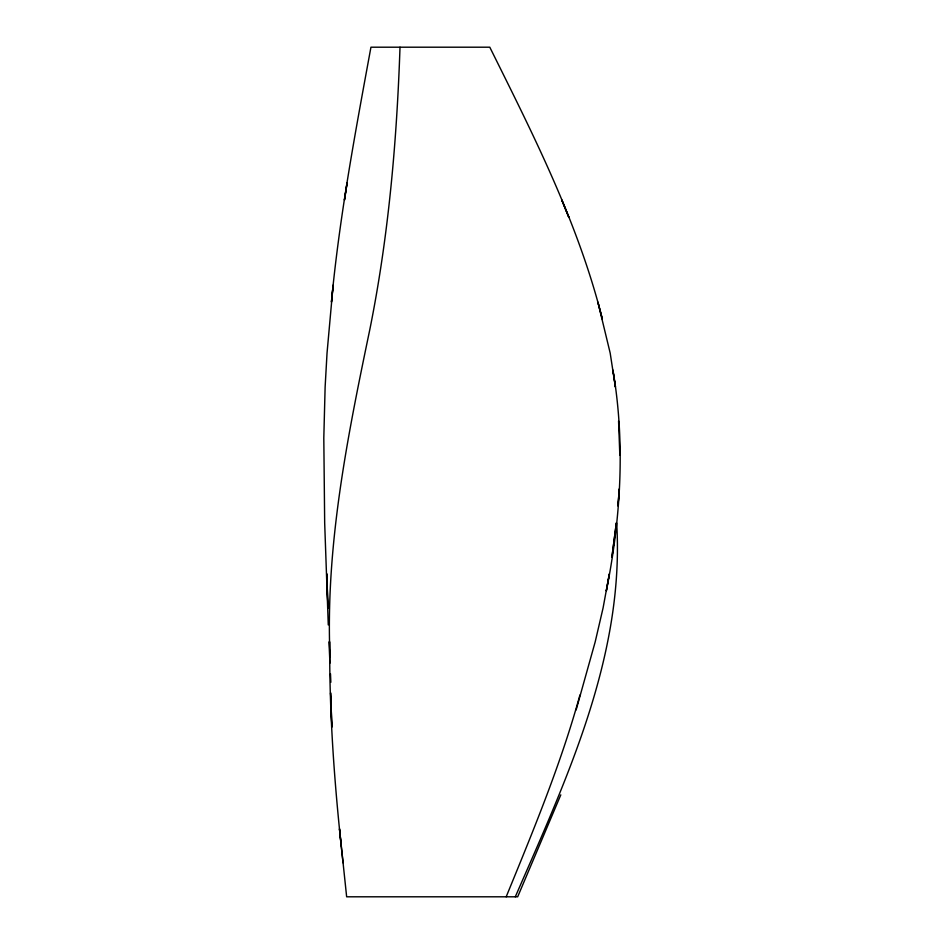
<?xml version="1.0" encoding="UTF-8"?>
<svg xmlns="http://www.w3.org/2000/svg" width="944" height="944" viewBox="0 0 944 944"><rect width="100%" height="100%" fill="white"/><g stroke="black" fill="none" stroke-linecap="round" stroke-linejoin="round"><path stroke-width="1.42" d="M329.751 641.92C329.161 715.753 334.86 789.491 343.061 862.816M400.008 47.2C396.775 141.93 388.527 236.673 369.788 329.692C347.51 436.541 325.609 544.877 329.916 654.652M579.935 695.02C560.878 764.168 533.301 830.531 506.185 896.8M576.147 709.888L595.18 641.92L603.086 607.936L609.317 573.952L606.331 590.944C620.822 518.445 625.459 443.196 612.904 370.048L615.405 387.04L610.178 353.056L597.871 302.08L602.343 319.072C578.448 223.445 533.395 135.016 489.794 47.2L370.945 47.2C355.416 131.759 339.486 216.412 331.427 302.08L333.149 285.088L327.037 353.056L325.125 387.04L323.804 438.016L324.677 522.976L328.276 624.928M560.807 794.848L517.678 896.8L346.649 896.8L339.486 828.832L341.232 845.824M515.294 896.8C566.766 778.611 624.763 655.207 616.668 522.976M618.568 421.024L619.819 455.008M329.94 663.16L328.972 641.92M330.837 682.288L330.494 673.78M329.834 650.404L329.987 657.496M619.288 488.992L617.942 505.984L619.347 488.992M616.338 522.976L611.96 556.96L616.338 522.976M347.05 183.136L344.454 200.128L347.073 183.136M568.748 217.12L561.833 200.128L568.748 217.12M327.957 607.936L326.766 573.952L327.957 607.936M331.875 726.88L330.601 692.896L331.875 726.88"/></g></svg>
